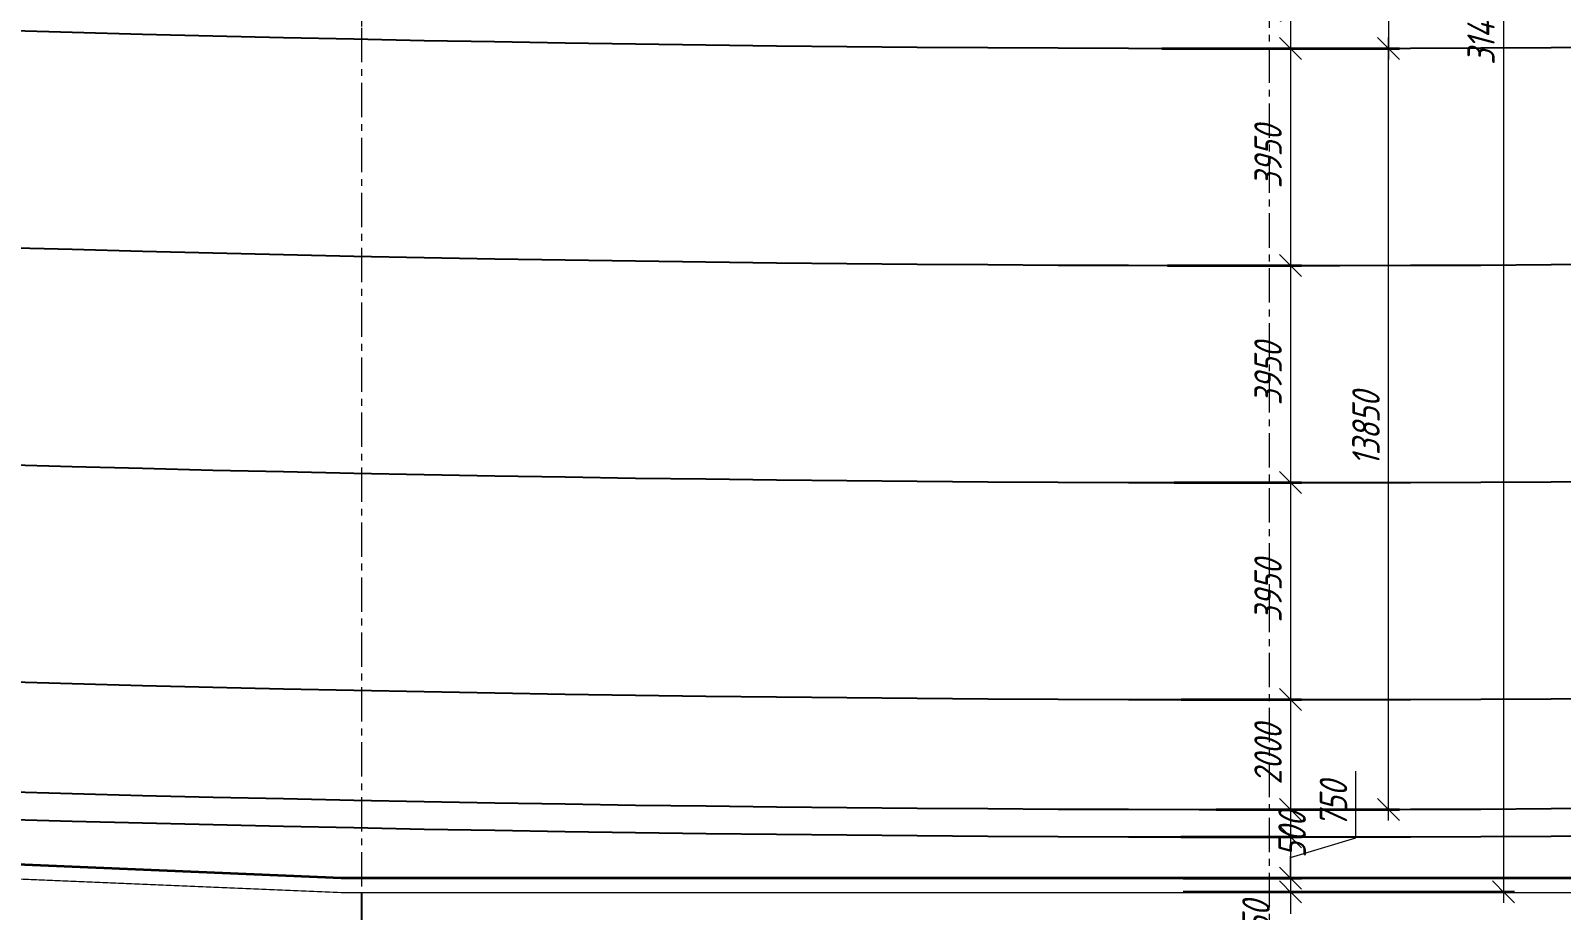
# Model space of a CAD drawing. Header units: millimetres. Extents: x 0 to 285450075, y -3000605 to 8125189010.
# Drawn here: x 6830529 to 6858383, y -1015237 to -999226 of the extents above; entities that cross this region are included whole.
import ezdxf
from ezdxf import colors
from ezdxf.entities.mleader import LeaderData, LeaderLine
from ezdxf.math import Vec2, Vec3

# ---------------------------------------------------------------- set-up
doc = ezdxf.new("R2010")
doc.units = ezdxf.units.MM
doc.set_wipeout_variables(frame=1)
doc.linetypes.add('невидимая', pattern=[9.525, 6.35, -3.175])
doc.linetypes.add('осевая', pattern=[2, 1.25, -0.25, 0.25, -0.25])
for name, color, linetype, lineweight in [('1-Бетон', 106, 'Continuous', 35), ('ИС_Выноски', 3, 'Continuous', 18), ('ИС_Ось', 3, 'осевая', 18), ('ИС_Размер', 3, 'Continuous', 18)]:
    doc.layers.add(name, color=color, linetype=linetype, lineweight=lineweight)
doc.layers.add('_Defpoints', color=8, linetype='Continuous', plot=False)
doc.layers.add('Оси_Невидимые', color=5, linetype='Continuous', plot=False)
doc.layers.add('ИС_Невидимая', color=4, linetype='невидимая')
doc.layers.add('Штриховая', color=7, linetype='Continuous')
doc.styles.add('0', font='isocpeur.ttf', dxfattribs={"width": 0.8, "oblique": 15})
doc.styles.add('ISOCPEUR', font='isocpeur.ttf', dxfattribs={"width": 0.8, "oblique": 15, "height": 2.5})
doc.dimstyles.new('М200', dxfattribs={"dimscale": 200, "dimtxt": 2.5, "dimasz": 2, "dimexe": 1, "dimexo": 1, "dimgap": 0.8, "dimtad": 1, "dimdec": 0, "dimzin": 0, "dimdsep": 46, "dimtxsty": '0', "dimblk": 'OBLIQUE', "dimcen": 0.09, "dimdle": 1, "dimclrd": 256, "dimclre": 256, "dimclrt": 256, "dimadec": 4, "dimazin": 0, "dimtfac": 1, "dimtdec": 0, "dimtmove": 1, "dimatfit": 2, "dimfxl": 1, "dimtolj": 1, "dimtzin": 0, "dimlwd": -1, "dimarcsym": 0})

# ---------------------------------------------------------------- blocks, each defined once
blk = doc.blocks.new('_None')
blk = doc.blocks.new('*U1425')
at = {"layer": 'ИС_Невидимая', "ltscale": 20}
blk.add_lwpolyline([(-0.2, -0.2), (0.2, -0.2), (0.2, 0.2), (-0.2, 0.2), (-0.2, -0.2)], dxfattribs=at)
at = {"layer": 'ИС_Ось', "ltscale": 50}
for points in [[(-0.25, 0), (0.25, 0)], [(0, -0.25), (0, 0.25)]]:
    blk.add_lwpolyline(points, dxfattribs=at)
blk = doc.blocks.new('*U1426')
at = {"color": 0, "linetype": 'ByBlock', "lineweight": -2, "transparency": 16777216}
for p in [(0, 0), (1.2, 0), (2.4, 0), (3.6, 0), (0, -1.5), (1.2, -1.5), (2.4, -1.5), (3.6, -1.5), (0, -3), (1.2, -3), (2.4, -3), (3.6, -3), (0, -4.5), (1.2, -4.5), (2.4, -4.5), (3.6, -4.5), (0, -6), (1.2, -6), (2.4, -6), (3.6, -6), (0, -7.5), (1.2, -7.5), (2.4, -7.5), (3.6, -7.5), (0, -9), (1.2, -9), (2.4, -9), (3.6, -9), (0, -10.5), (1.2, -10.5), (2.4, -10.5), (3.6, -10.5), (0, -12), (1.2, -12), (2.4, -12), (3.6, -12), (0, -13.5), (1.2, -13.5), (2.4, -13.5), (3.6, -13.5)]:
    blk.add_blockref('*U1425', p, dxfattribs=at)
blk = doc.blocks.new('св поле кальм пл')
at = {"layer": 'Штриховая'}
h = blk.add_hatch(dxfattribs=at)
h.set_pattern_fill('ANSI31', color=256, scale=0.03)
h.set_pattern_definition([(176.87772, (80.8965, -18.7351), (-0.00518798, -0.09510861), [])])
h.paths.add_polyline_path([(9.655, 9.193), (9.388, 9.49), (9.09, 9.223), (9.357, 8.926)])
h = blk.add_hatch(dxfattribs=at)
h.set_pattern_fill('ANSI31', color=256, scale=0.03)
h.set_pattern_definition([(176.87772, (77.2301, -23.63383), (-0.00518798, -0.09510861), [])])
h.paths.add_polyline_path([(5.988, 4.294), (5.721, 4.592), (5.423, 4.325), (5.69, 4.027)])
h = blk.add_hatch(dxfattribs=at)
h.set_pattern_fill('ANSI31', color=256, scale=0.03)
h.set_pattern_definition([(176.87772, (73.07847, -25.74427), (-0.00518798, -0.09510861), [])])
h.paths.add_polyline_path([(1.837, 2.183), (1.57, 2.481), (1.272, 2.214), (1.539, 1.916)])
at = {"layer": 'ИС_Невидимая', "ltscale": 0.1}
blk.add_lwpolyline([(12.797, 8.384), (2.001, -1.295), (-1.07, 2.13), (9.726, 11.809), (12.797, 8.384)], dxfattribs=at)
at = {"layer": 'ИС_Ось', "color": 1, "ltscale": 500}
for points in [[(11.262, 10.097), (0.073, 0.066)], [(7.399, 3.544), (4.329, 6.969)]]:
    blk.add_lwpolyline(points, dxfattribs=at)
at = {"color": 1, "rotation": 131.8774809}
blk.add_blockref('*U1426', (2.039, -0.589), dxfattribs=at)
blk = doc.blocks.new('б33 план')
at = {"layer": '1-Бетон'}
blk.add_lwpolyline([(1400, 700), (31600, 700), (31600, -700), (1400, -700)], close=True, dxfattribs=at)
blk.add_lwpolyline([(31600, 310), (33000, 310), (33000, -310), (31600, -310)], dxfattribs=at)
at = {"layer": 'ИС_Ось', "color": 3, "ltscale": 20}
for points in [[(32600, 310), (32600, -310)], [(0, 0), (33000, 0)]]:
    blk.add_lwpolyline(points, dxfattribs=at)
blk = doc.blocks.new('*U1595')
blk.add_blockref('б33 план', (-16500, 0))
blk = doc.blocks.new('*U1596')
at = {"layer": '_Defpoints', "color": 0, "linetype": 'ByBlock', "lineweight": -2, "transparency": 16777216}
for p in [(0, 29250), (0, 27000), (0, 24750), (0, 22500), (0, 20250), (0, 18000), (0, 15750)]:
    blk.add_blockref('*U1595', p, dxfattribs=at)
blk = doc.blocks.new('*U1601')
at = {"rotation": 182.4098864728825}
blk.add_blockref('б33 план', (16485, 694), dxfattribs=at)
blk = doc.blocks.new('*U1602')
at = {"layer": '_Defpoints', "color": 0, "linetype": 'ByBlock', "lineweight": -2, "transparency": 16777216}
for p in [(0, -15764), (0, -18016), (0, -20268), (0, -22520), (0, -24772), (0, -27024), (0, -29276)]:
    blk.add_blockref('*U1601', p, dxfattribs=at)
blk = doc.blocks.new('*U1383')
at = {"layer": '1-Бетон'}
blk.add_circle((0, 0), 750, dxfattribs=at)
blk = doc.blocks.new('*U1384')
at = {"layer": '1-Бетон', "color": 0, "linetype": 'ByBlock', "lineweight": -2, "transparency": 16777216}
for p in [(0, 0), (4200, 0), (8400, 0)]:
    blk.add_blockref('*U1383', p, dxfattribs=at)
blk = doc.blocks.new('*U1379')
at = {"layer": 'ИС_Ось', "ltscale": 500}
blk.add_line((0, -725), (0, 725), dxfattribs=at)
blk = doc.blocks.new('*U1380')
at = {"layer": '1-Бетон', "color": 0, "linetype": 'ByBlock', "lineweight": -2, "transparency": 16777216}
for p in [(0, 0), (2250, 0), (4500, 0), (6750, 0), (9000, 0), (11250, 0), (13500, 0)]:
    blk.add_blockref('*U1379', p, dxfattribs=at)
blk = doc.blocks.new('_OBLIQUE')
at = {"color": 0, "linetype": 'ByBlock', "lineweight": -2}
blk.add_line((0.5, 0.5), (-0.5, -0.5), dxfattribs=at)
blk = doc.blocks.new('*D168')
at = {"layer": 'Defpoints', "color": 0, "linetype": 'Continuous', "transparency": 16777216}
for p in [(6486585, -666598), (6486826, -671298), (6491153, -671298)]:
    blk.add_point(p, dxfattribs=at)
at = {"layer": 'ИС_Размер', "transparency": 16777216}
blk.add_line((6491153, -666398), (6491153, -671498), dxfattribs=at)
at = {"layer": 'ИС_Размер', "lineweight": -2, "transparency": 16777216}
for p, q in [((6486785, -666598), (6491353, -666598)), ((6487026, -671298), (6491353, -671298))]:
    blk.add_line(p, q, dxfattribs=at)
at = {"layer": 'ИС_Размер', "linetype": 'Continuous', "transparency": 16777216, "xscale": 400, "yscale": 400, "zscale": 400}
for p, rotation in [((6491153, -666598), 90), ((6491153, -671298), 270)]:
    blk.add_blockref('_OBLIQUE', p, dxfattribs=dict(at, rotation=rotation))
at = {"layer": 'ИС_Размер', "linetype": 'Continuous', "transparency": 16777216, "insert": (6490743, -668948), "char_height": 500, "attachment_point": 5, "rotation": 90, "style": '0'}
blk.add_mtext('\\A1;4700', dxfattribs=at)
blk = doc.blocks.new('*D169')
at = {"layer": 'Defpoints', "color": 0, "transparency": 16777216}
for p in [(6487369, -669298), (6486826, -671298), (6489371, -671298)]:
    blk.add_point(p, dxfattribs=at)
at = {"layer": 'ИС_Размер', "lineweight": -2, "transparency": 16777216}
for p, q in [((6487569, -669298), (6489571, -669298)), ((6487026, -671298), (6489571, -671298))]:
    blk.add_line(p, q, dxfattribs=at)
at = {"layer": 'ИС_Размер', "transparency": 16777216}
blk.add_line((6489371, -669098), (6489371, -671498), dxfattribs=at)
at = {"layer": 'ИС_Размер', "transparency": 16777216, "xscale": 400, "yscale": 400, "zscale": 400}
for p, rotation in [((6489371, -669298), 90), ((6489371, -671298), 270)]:
    blk.add_blockref('_OBLIQUE', p, dxfattribs=dict(at, rotation=rotation))
at = {"layer": 'ИС_Размер', "transparency": 16777216, "insert": (6488961, -670298), "char_height": 500, "attachment_point": 5, "rotation": 90, "style": '0'}
blk.add_mtext('\\A1;2000', dxfattribs=at)
blk = doc.blocks.new('*D170')
at = {"layer": 'Defpoints', "color": 0, "linetype": 'Continuous', "transparency": 16777216}
for p in [(6486826, -671298), (6486932, -675248), (6489371, -675248)]:
    blk.add_point(p, dxfattribs=at)
at = {"layer": 'ИС_Размер', "transparency": 16777216}
blk.add_line((6489371, -671098), (6489371, -675448), dxfattribs=at)
at = {"layer": 'ИС_Размер', "lineweight": -2, "transparency": 16777216}
for p, q in [((6487026, -671298), (6489571, -671298)), ((6487132, -675248), (6489571, -675248))]:
    blk.add_line(p, q, dxfattribs=at)
at = {"layer": 'ИС_Размер', "linetype": 'Continuous', "transparency": 16777216, "xscale": 400, "yscale": 400, "zscale": 400}
for p, rotation in [((6489371, -671298), 90), ((6489371, -675248), 270)]:
    blk.add_blockref('_OBLIQUE', p, dxfattribs=dict(at, rotation=rotation))
at = {"layer": 'ИС_Размер', "linetype": 'Continuous', "transparency": 16777216, "insert": (6488961, -673273), "char_height": 500, "attachment_point": 5, "rotation": 90, "style": '0'}
blk.add_mtext('\\A1;3950', dxfattribs=at)
blk = doc.blocks.new('*D171')
at = {"layer": 'Defpoints', "color": 0, "linetype": 'Continuous', "transparency": 16777216}
for p in [(6486932, -675248), (6487055, -679198), (6489371, -679198)]:
    blk.add_point(p, dxfattribs=at)
at = {"layer": 'ИС_Размер', "transparency": 16777216}
blk.add_line((6489371, -675048), (6489371, -679398), dxfattribs=at)
at = {"layer": 'ИС_Размер', "lineweight": -2, "transparency": 16777216}
for p, q in [((6487132, -675248), (6489571, -675248)), ((6487255, -679198), (6489571, -679198))]:
    blk.add_line(p, q, dxfattribs=at)
at = {"layer": 'ИС_Размер', "linetype": 'Continuous', "transparency": 16777216, "xscale": 400, "yscale": 400, "zscale": 400}
for p, rotation in [((6489371, -675248), 90), ((6489371, -679198), 270)]:
    blk.add_blockref('_OBLIQUE', p, dxfattribs=dict(at, rotation=rotation))
at = {"layer": 'ИС_Размер', "linetype": 'Continuous', "transparency": 16777216, "insert": (6488961, -677223), "char_height": 500, "attachment_point": 5, "rotation": 90, "style": '0'}
blk.add_mtext('\\A1;3950', dxfattribs=at)
blk = doc.blocks.new('*D172')
at = {"layer": 'Defpoints', "color": 0, "linetype": 'Continuous', "transparency": 16777216}
for p in [(6487182, -683148), (6487814, -685148), (6489371, -685148)]:
    blk.add_point(p, dxfattribs=at)
at = {"layer": 'ИС_Размер', "transparency": 16777216}
blk.add_line((6489371, -682948), (6489371, -685348), dxfattribs=at)
at = {"layer": 'ИС_Размер', "lineweight": -2, "transparency": 16777216}
for p, q in [((6487382, -683148), (6489571, -683148)), ((6488014, -685148), (6489571, -685148))]:
    blk.add_line(p, q, dxfattribs=at)
at = {"layer": 'ИС_Размер', "linetype": 'Continuous', "transparency": 16777216, "xscale": 400, "yscale": 400, "zscale": 400}
for p, rotation in [((6489371, -683148), 90), ((6489371, -685148), 270)]:
    blk.add_blockref('_OBLIQUE', p, dxfattribs=dict(at, rotation=rotation))
at = {"layer": 'ИС_Размер', "linetype": 'Continuous', "transparency": 16777216, "insert": (6488961, -684148), "char_height": 500, "attachment_point": 5, "rotation": 90, "style": '0'}
blk.add_mtext('\\A1;2000', dxfattribs=at)
blk = doc.blocks.new('*D173')
at = {"layer": 'Defpoints', "color": 0, "transparency": 16777216}
for p in [(6487217, -686398), (6487217, -686648), (6489371, -686648)]:
    blk.add_point(p, dxfattribs=at)
at = {"layer": 'ИС_Размер', "transparency": 16777216}
for p, q in [((6489371, -686398), (6489371, -685998)), ((6489371, -686398), (6489371, -686648)), ((6489371, -686648), (6489371, -687048))]:
    blk.add_line(p, q, dxfattribs=at)
at = {"layer": 'ИС_Размер', "lineweight": -2, "transparency": 16777216}
for p, q in [((6487417, -686398), (6489571, -686398)), ((6487417, -686648), (6489571, -686648))]:
    blk.add_line(p, q, dxfattribs=at)
at = {"layer": 'ИС_Размер', "transparency": 16777216, "xscale": 400, "yscale": 400, "zscale": 400}
for p, rotation in [((6489371, -686398), 270), ((6489371, -686648), 90)]:
    blk.add_blockref('_OBLIQUE', p, dxfattribs=dict(at, rotation=rotation))
at = {"layer": 'ИС_Размер', "transparency": 16777216, "insert": (6488742, -687234), "char_height": 500, "attachment_point": 5, "rotation": 90, "style": '0'}
blk.add_mtext('\\A1;250', dxfattribs=at)
blk = doc.blocks.new('*D174')
at = {"layer": 'Defpoints', "color": 0, "transparency": 16777216}
for p in [(6487814, -685148), (6487174, -685647), (6489371, -685647)]:
    blk.add_point(p, dxfattribs=at)
at = {"layer": 'ИС_Размер', "lineweight": -2, "transparency": 16777216}
for p, q in [((6488014, -685148), (6489571, -685148)), ((6487374, -685647), (6489571, -685647))]:
    blk.add_line(p, q, dxfattribs=at)
at = {"layer": 'ИС_Размер', "transparency": 16777216}
blk.add_line((6489371, -684948), (6489371, -685847), dxfattribs=at)
at = {"layer": 'ИС_Размер', "transparency": 16777216, "xscale": 400, "yscale": 400, "zscale": 400}
for p, rotation in [((6489371, -685148), 90), ((6489371, -685647), 270)]:
    blk.add_blockref('_OBLIQUE', p, dxfattribs=dict(at, rotation=rotation))
at = {"layer": 'ИС_Размер', "transparency": 16777216, "insert": (6489399, -685610), "char_height": 500, "attachment_point": 5, "rotation": 90, "style": '0'}
blk.add_mtext('\\A1;500', dxfattribs=at)
blk = doc.blocks.new('*D175')
at = {"layer": 'Defpoints', "color": 0, "transparency": 16777216}
for p in [(6487174, -685647), (6487217, -686398), (6489371, -686398)]:
    blk.add_point(p, dxfattribs=at)
at = {"layer": 'ИС_Размер', "transparency": 16777216}
for p, q in [((6490561, -685665), (6490561, -684451)), ((6489371, -685447), (6489371, -686598)), ((6489371, -686022), (6490561, -685665))]:
    blk.add_line(p, q, dxfattribs=at)
at = {"layer": 'ИС_Размер', "lineweight": -2, "transparency": 16777216}
for p, q in [((6487374, -685647), (6489571, -685647)), ((6487417, -686398), (6489571, -686398))]:
    blk.add_line(p, q, dxfattribs=at)
at = {"layer": 'ИС_Размер', "transparency": 16777216, "xscale": 400, "yscale": 400, "zscale": 400}
for p, rotation in [((6489371, -685647), 90), ((6489371, -686398), 270)]:
    blk.add_blockref('_OBLIQUE', p, dxfattribs=dict(at, rotation=rotation))
at = {"layer": 'ИС_Размер', "transparency": 16777216, "insert": (6490151, -685058), "char_height": 500, "attachment_point": 5, "rotation": 90, "style": '0'}
blk.add_mtext('\\A1;750', dxfattribs=at)
blk = doc.blocks.new('*D176')
at = {"layer": 'Defpoints', "color": 0, "linetype": 'Continuous', "transparency": 16777216}
for p in [(6487318, -655198), (6487217, -686648), (6493246, -686648)]:
    blk.add_point(p, dxfattribs=at)
at = {"layer": 'ИС_Размер', "transparency": 16777216}
blk.add_line((6493246, -654998), (6493246, -686848), dxfattribs=at)
at = {"layer": 'ИС_Размер', "lineweight": -2, "transparency": 16777216}
for p, q in [((6487518, -655198), (6493446, -655198)), ((6487417, -686648), (6493446, -686648))]:
    blk.add_line(p, q, dxfattribs=at)
at = {"layer": 'ИС_Размер', "linetype": 'Continuous', "transparency": 16777216, "xscale": 400, "yscale": 400, "zscale": 400}
for p, rotation in [((6493246, -655198), 90), ((6493246, -686648), 270)]:
    blk.add_blockref('_OBLIQUE', p, dxfattribs=dict(at, rotation=rotation))
at = {"layer": 'ИС_Размер', "linetype": 'Continuous', "transparency": 16777216, "insert": (6492836, -670923), "char_height": 500, "attachment_point": 5, "rotation": 90, "style": '0'}
blk.add_mtext('\\A1;31450', dxfattribs=at)
blk = doc.blocks.new('*D177')
at = {"layer": 'Defpoints', "color": 0, "linetype": 'Continuous', "transparency": 16777216}
for p in [(6486826, -671298), (6491153, -671298), (6487814, -685148)]:
    blk.add_point(p, dxfattribs=at)
at = {"layer": 'ИС_Размер', "transparency": 16777216}
blk.add_line((6491153, -685348), (6491153, -671098), dxfattribs=at)
at = {"layer": 'ИС_Размер', "lineweight": -2, "transparency": 16777216}
for p, q in [((6487026, -671298), (6491353, -671298)), ((6488014, -685148), (6491353, -685148))]:
    blk.add_line(p, q, dxfattribs=at)
at = {"layer": 'ИС_Размер', "linetype": 'Continuous', "transparency": 16777216, "xscale": 400, "yscale": 400, "zscale": 400}
for p, rotation in [((6491153, -671298), 90), ((6491153, -685148), 270)]:
    blk.add_blockref('_OBLIQUE', p, dxfattribs=dict(at, rotation=rotation))
at = {"layer": 'ИС_Размер', "linetype": 'Continuous', "transparency": 16777216, "insert": (6490743, -678223), "char_height": 500, "attachment_point": 5, "rotation": 90, "style": '0'}
blk.add_mtext('\\A1;13850', dxfattribs=at)
blk = doc.blocks.new('*D187')
at = {"layer": 'Defpoints', "color": 0, "linetype": 'Continuous', "transparency": 16777216}
for p in [(6487055, -679198), (6487182, -683148), (6489371, -683148)]:
    blk.add_point(p, dxfattribs=at)
at = {"layer": 'ИС_Размер', "transparency": 16777216}
blk.add_line((6489371, -678998), (6489371, -683348), dxfattribs=at)
at = {"layer": 'ИС_Размер', "lineweight": -2, "transparency": 16777216}
for p, q in [((6487255, -679198), (6489571, -679198)), ((6487382, -683148), (6489571, -683148))]:
    blk.add_line(p, q, dxfattribs=at)
at = {"layer": 'ИС_Размер', "linetype": 'Continuous', "transparency": 16777216, "xscale": 400, "yscale": 400, "zscale": 400}
for p, rotation in [((6489371, -679198), 90), ((6489371, -683148), 270)]:
    blk.add_blockref('_OBLIQUE', p, dxfattribs=dict(at, rotation=rotation))
at = {"layer": 'ИС_Размер', "linetype": 'Continuous', "transparency": 16777216, "insert": (6488961, -681173), "char_height": 500, "attachment_point": 5, "rotation": 90, "style": '0'}
blk.add_mtext('\\A1;3950', dxfattribs=at)
blk = doc.blocks.new('мост план кальмиус')
at = {"layer": 'ИС_Выноски'}
ml = blk.add_multileader_mtext('Standard', dxfattribs=at)
ml.set_content('Ось опоры ОП3 \\PПК 70+38,14', color=256, style='ISOCPEUR')
ml.set_leader_properties(color=256, linetype='ByLayer')
ml.set_arrow_properties(name='NONE')
ml.build(insert=Vec2(0, 0))
ml.multileader.update_dxf_attribs({"text_left_attachment_type": 6, "text_right_attachment_type": 6, "dogleg_length": 0.36, "arrow_head_size": 600, "scale": 200})
ctx = ml.context
ctx.base_point, ctx.scale, ctx.char_height, ctx.arrow_head_size, ctx.landing_gap_size, ctx.plane_origin, ctx.plane_x_axis, ctx.plane_y_axis = Vec3(-16527, -29664), 200, 1200, 600, 125, Vec3(-9531, -10789), Vec3(0, 1), Vec3(-1, 0)
ctx.left_attachment, ctx.right_attachment, ctx.text_align_type = 6, 6, 1
notes = []
notes.append((ctx, [(1, (1, 1, 0), (-16527, -19970), (0, -1), 161, [(1, [(-16527, -17625)], 0, [])])]))
ctx.mtext.insert, ctx.mtext.text_direction, ctx.mtext.rotation, ctx.mtext.width, ctx.mtext.alignment, ctx.mtext.flow_direction = Vec3(-17967, -24898), Vec3(0, 1), 1.570796, 11378.47, 2, 5
for ctx, leaders in notes:
    for number, flags, end, landing, length, lines in leaders:
        leader = LeaderData()
        leader.index, (leader.has_last_leader_line, leader.has_dogleg_vector, leader.attachment_direction) = number, flags
        leader.last_leader_point, leader.dogleg_vector, leader.dogleg_length = Vec3(end), Vec3(landing), length
        for number, points, colour, breaks in lines:
            line = LeaderLine()
            line.index, line.vertices, line.color, line.breaks = number, Vec3.list(points), colors.encode_raw_color(colour), breaks
            leader.lines.append(line)
        ctx.leaders.append(leader)
blk = doc.blocks.new('размеры')
at = {"layer": 'ИС_Размер', "linetype": 'Continuous'}
for base, p1, p2, picture, middle in [((3874.4, -17699.7), (-2053.5, 13750), (-2154.5, -17699.7), '*D176', (3464.4, -1974.8)), ((1781.4, -2349.6), (-2786.8, 2350.4), (-2545.8, -2349.6), '*D168', (1371.4, 0.4)), ((0, -6299.6), (-2545.8, -2349.6), (-2439.7, -6299.6), '*D170', (-410, -4324.6)), ((1781.4, -2349.6), (-1557.1, -16199.6), (-2545.8, -2349.6), '*D177', (1371.4, -9274.6)), ((0, -10249.6), (-2439.7, -6299.6), (-2316.3, -10249.6), '*D171', (-410, -8274.6)), ((0, -14199.6), (-2316.3, -10249.6), (-2189.7, -14199.6), '*D187', (-410, -12224.6)), ((0, -16199.6), (-2189.7, -14199.6), (-1557.1, -16199.6), '*D172', (-410, -15199.6))]:
    dim = blk.add_linear_dim(base=base, p1=p1, p2=p2, angle=270, dimstyle='М200', dxfattribs=at)
    dim.commit()
    dim.dimension.update_dxf_attribs({"geometry": picture, "text_midpoint": middle, "insert": (-6489371.4, 668947.9)})
at = {"layer": 'ИС_Размер'}
for base, p1, p2, picture, middle, set_off in [((0, -2349.6), (-2002.8, -350), (-2545.8, -2349.6), '*D169', (-410, -1349.8), (-6489371.4, 668947.9)), ((0, -17449.6595), (-2196.9098, -16699.2417), (-2154.653, -17449.6595), '*D175', (780, -16557.4506), (-6489371.4073, 668947.9297))]:
    dim = blk.add_linear_dim(base=base, p1=p1, p2=p2, angle=270, dimstyle='М200', dxfattribs=at)
    dim.commit()
    dim.dimension.update_dxf_attribs({"geometry": picture, "text_midpoint": middle, "insert": set_off})
for base, p1, p2, angle, picture, middle in [((0, -16699.2), (-1557.1, -16199.6), (-2196.9, -16699.2), 270, '*D174', (437.3, -16661.9)), ((0, -17699.7), (-2154.7, -17449.7), (-2154.5, -17699.7), 90, '*D173', (-219.6, -18286.6))]:
    dim = blk.add_linear_dim(base=base, p1=p1, p2=p2, angle=angle, dimstyle='М200', dxfattribs=at)
    dim.commit()
    dim.dimension.update_dxf_attribs({"geometry": picture, "text_midpoint": middle, "dimtype": 128, "insert": (-6489371.4, 668947.9)})

msp = doc.modelspace()

# ---------------------------------------------------------------- block references
at = {"layer": '1-Бетон'}
msp.add_blockref('мост план кальмиус', (6853073.53, -668947.9294), dxfattribs=at)

# ---------------------------------------------------------------- next in the draw order: wipeouts: each hides what was drawn before it
at = {"color": 8}
msp.add_wipeout([(6768146.3097, -978452.2956), (6769048.6564, -961015.3084), (6783187.5049, -961781.2873), (6789822.7458, -963737.0491), (6792342.912, -965214.8884), (6794739.7683, -967147.551), (6796710.6059, -969287.4967), (6798972.3476, -972827.3011), (6799559.9796, -974108.9321), (6800548.503, -976914.5145), (6800941.7004, -979218.8678), (6801110.74, -979997.8709), (6801120.5061, -981796.831), (6804390.1165, -982085.6506), (6836572.2504, -983450.5447), (6869572.2504, -983450.5447), (6901754.4595, -982085.6474), (6905023.9531, -981804.7735), (6905066.0502, -980597.4803), (6905502.0348, -977530.3976), (6905836.8725, -976224.572), (6906301.8392, -974824.7602), (6906836.2075, -973530.8944), (6908001.4257, -971333.8355), (6909028.3112, -969814.4105), (6910334.0834, -968233.0587), (6911442.0934, -967112.5086), (6912930.3851, -965848.9276), (6914839.8805, -964546.3737), (6917472.6578, -963213.4109), (6919816.687, -962398.7338), (6921680.2024, -961970.2541), (6926079.0569, -961585.7451), (6928443.0065, -961463.3425), (6934039.5783, -961173.5584), (6937094.9562, -961015.4456), (6937997.2999, -978452.3736), (6935048.5606, -978710.3549), (6934997.2999, -979477.6647), (6934997.2999, -1010517.7816), (6938076.1091, -1011011.4017), (6939499.5864, -1025244.1742), (6935229.2288, -1026331.1774), (6925163.4174, -1028893.3914), (6923755.4876, -1029145.5767), (6921718.033, -1029263.7421), (6920233.0857, -1029193.3899), (6918530.1655, -1028948.1245), (6916228.9581, -1028322.1787), (6914714.2546, -1027707.4008), (6912904.3003, -1026728.5668), (6912279.1687, -1026319.4822), (6910685.2828, -1025077.183), (6909023.4567, -1023389.608), (6907665.7331, -1021562.4175), (6906708.703, -1019862.9969), (6906402.7215, -1019200.9213), (6905935.1306, -1018005.5191), (6905293.8852, -1015596.2436), (6905206.1161, -1014166.2599), (6905028.0605, -1013366.5238), (6903674.8508, -1013482.7746), (6869967.3041, -1014901.366), (6836572.2504, -1014901.366), (6802469.65, -1013482.7746), (6801116.1257, -1013366.4968), (6800854.2013, -1015365.2679), (6800622.5774, -1016630.0071), (6800429.5955, -1017568.6937), (6800094.3046, -1018402.4682), (6799687.9012, -1019449.7387), (6798997.9913, -1020899.8331), (6798723.7173, -1021398.3652), (6797540.3763, -1023215.9162), (6796263.3431, -1024762.5789), (6795034.1398, -1025977.2907), (6793683.2088, -1027081.8702), (6793683.2088, -1027081.8702), (6792785.7279, -1027707.1746), (6791392.4257, -1028533.0145), (6790131.1603, -1029147.2596), (6788647.964, -1029726.1122), (6789075.2541, -1029574.3614), (6787677.8197, -1030027.7751), (6786389.863, -1030340.33), (6787314.6698, -1030125.8509), (6785757.9039, -1030458.4502), (6784295.0671, -1030645.8842), (6783091.4533, -1030711.9801), (6783361.4201, -1030704.0052), (6781782.7975, -1030694.6795), (6780487.8251, -1030585.8443), (6778079.4504, -1030205.9322), (6765323.2033, -1028097.3841), (6768146.3097, -1011018.2187), (6770886.3356, -1011257.9399), (6771146.3097, -1010517.7816), (6771146.3097, -979477.6647), (6771212.5481, -978720.5567)], dxfattribs=at).dxf.layer = '1-Бетон'

# ---------------------------------------------------------------- next in the draw order: linework, layer by layer
at = {"layer": '1-Бетон', "color": 4}
for points in [[(6836522.2504, -983437.9402), (6803551.425, -982050.354), (6803551.425, -1013528.3014), (6836177.1966, -1014901.366), (6836522.2504, -1014900.5447), (6836522.2504, -983437.9402)], [(6836572.2504, -983450.5447), (6869572.2504, -983450.5447), (6869572.2504, -1014900.5447), (6836572.2504, -1014900.5447), (6836572.2504, -983450.5447)], [(6837971.8121, -1013401.366), (6869935.7541, -1013401.366), (6903579.075, -1011985.4776), (6926618.9416, -1010006.181)], [(6837971.8121, -1013901.366), (6869946.2708, -1013901.366), (6903611.0002, -1012484.5766), (6926618.9416, -1010508.0227)]]:
    msp.add_lwpolyline(points, dxfattribs=at)
at = {"layer": '1-Бетон', "color": 3}
msp.add_lwpolyline([(6835545.9742, -1014552.1881), (6835546.3506, -999552.0103), (6837546.4167, -999551.0323), (6837546.0403, -1014551.2101)], close=True, dxfattribs=at)
at = {"layer": '1-Бетон', "color": 5}
for points in [[(6835796.8121, -999889.366), (6837296.8121, -999889.366), (6837296.8121, -1000689.366), (6835796.8121, -1000689.366), (6835796.8121, -999889.366)], [(6835951.3068, -1000479.0627), (6835968.126, -1000079.4164), (6836267.8607, -1000092.0308), (6836251.0414, -1000491.6771), (6835951.3068, -1000479.0627)], [(6836821.8121, -1000489.366), (6836821.8121, -1000089.366), (6837121.8121, -1000089.366), (6837121.8121, -1000489.366), (6836821.8121, -1000489.366)], [(6835796.8121, -1002141.366), (6837296.8121, -1002141.366), (6837296.8121, -1002941.366), (6835796.8121, -1002941.366), (6835796.8121, -1002141.366)], [(6835951.3068, -1002731.0627), (6835968.126, -1002331.4164), (6836267.8607, -1002344.0308), (6836251.0414, -1002743.6771), (6835951.3068, -1002731.0627)], [(6836821.8121, -1002741.366), (6836821.8121, -1002341.366), (6837121.8121, -1002341.366), (6837121.8121, -1002741.366), (6836821.8121, -1002741.366)], [(6835796.8121, -1004393.366), (6837296.8121, -1004393.366), (6837296.8121, -1005193.366), (6835796.8121, -1005193.366), (6835796.8121, -1004393.366)], [(6835951.3068, -1004983.0627), (6835968.126, -1004583.4164), (6836267.8607, -1004596.0308), (6836251.0414, -1004995.6771), (6835951.3068, -1004983.0627)], [(6836821.8121, -1004993.366), (6836821.8121, -1004593.366), (6837121.8121, -1004593.366), (6837121.8121, -1004993.366), (6836821.8121, -1004993.366)], [(6835796.8121, -1006645.366), (6837296.8121, -1006645.366), (6837296.8121, -1007445.366), (6835796.8121, -1007445.366), (6835796.8121, -1006645.366)], [(6835951.3068, -1007235.0627), (6835968.126, -1006835.4164), (6836267.8607, -1006848.0308), (6836251.0414, -1007247.6771), (6835951.3068, -1007235.0627)], [(6836821.8121, -1007245.366), (6836821.8121, -1006845.366), (6837121.8121, -1006845.366), (6837121.8121, -1007245.366), (6836821.8121, -1007245.366)], [(6835796.8121, -1008897.366), (6837296.8121, -1008897.366), (6837296.8121, -1009697.366), (6835796.8121, -1009697.366), (6835796.8121, -1008897.366)], [(6835951.3068, -1009487.0627), (6835968.126, -1009087.4164), (6836267.8607, -1009100.0308), (6836251.0414, -1009499.6771), (6835951.3068, -1009487.0627)], [(6836821.8121, -1009497.366), (6836821.8121, -1009097.366), (6837121.8121, -1009097.366), (6837121.8121, -1009497.366), (6836821.8121, -1009497.366)], [(6835796.8121, -1011149.366), (6837296.8121, -1011149.366), (6837296.8121, -1011949.366), (6835796.8121, -1011949.366), (6835796.8121, -1011149.366)], [(6835951.3068, -1011739.0627), (6835968.126, -1011339.4164), (6836267.8607, -1011352.0308), (6836251.0414, -1011751.6771), (6835951.3068, -1011739.0627)], [(6836821.8121, -1011749.366), (6836821.8121, -1011349.366), (6837121.8121, -1011349.366), (6837121.8121, -1011749.366), (6836821.8121, -1011749.366)], [(6835796.8121, -1013401.366), (6837296.8121, -1013401.366), (6837296.8121, -1014201.366), (6835796.8121, -1014201.366), (6835796.8121, -1013401.366)], [(6835951.3068, -1013991.0627), (6835968.126, -1013591.4164), (6836267.8607, -1013604.0308), (6836251.0414, -1014003.6771), (6835951.3068, -1013991.0627)], [(6836821.8121, -1014001.366), (6836821.8121, -1013601.366), (6837121.8121, -1013601.366), (6837121.8121, -1014001.366), (6836821.8121, -1014001.366)]]:
    msp.add_lwpolyline(points, dxfattribs=at)
at = {"layer": '1-Бетон', "elevation": -5778.159}
msp.add_lwpolyline([(6835346.8762, -1011651.6767), (6835346.8762, -1002451.7405, -0.9958479419), (6837746.8762, -1002451.7405), (6837746.8762, -1011651.6767, -0.9958479419)], format="xyb", close=True, dxfattribs=at)
at = {"layer": '1-Бетон'}
for points in [[(6779525.5592, -1011511.7059), (6802469.65, -1013482.7746), (6836177.1966, -1014901.366), (6869967.3041, -1014901.366), (6903674.8508, -1013482.7746), (6926618.9416, -1011511.7059)], [(6836563.6054, -1013901.4002), (6803591.8126, -1012536.6845)], [(6835080.4515, -1014454.8551), (6804907.1607, -1013185.0039)], [(6868171.8121, -1014501.366), (6837971.8121, -1014501.366)]]:
    msp.add_lwpolyline(points, dxfattribs=at)
at = {"layer": '_Defpoints', "color": 2}
for points in [[(6835795.1322, -1014134.6228), (6835824.5658, -1013435.2419), (6836424.0352, -1013460.4707), (6836394.6016, -1014159.8516)], [(6836671.8121, -1014151.366), (6836671.8121, -1013451.366), (6837271.8121, -1013451.366), (6837271.8121, -1014151.366)]]:
    msp.add_lwpolyline(points, close=True, dxfattribs=at)
at = {"layer": 'ИС_Ось', "ltscale": 500, "elevation": 5778.159}
msp.add_lwpolyline([(6836121.8121, -1014152.366), (6836121.8121, -999952.366)], dxfattribs=at)
at = {"layer": 'ИС_Ось', "ltscale": 500}
msp.add_lwpolyline([(6836971.8121, -1014152.366), (6836971.8121, -999952.366)], dxfattribs=at)
at = {"layer": 'ИС_Ось', "ltscale": 50}
for points in [[(6835047.0122, -1000552.7216), (6835047.0122, -1000052.7216)], [(6836547.0122, -1000552.7216), (6836547.0122, -1000052.7216)], [(6838046.612, -1000552.7216), (6838046.612, -1000052.7216)], [(6834797.0122, -1000302.7216), (6835297.0122, -1000302.7216)], [(6836297.0122, -1000302.7216), (6836797.0122, -1000302.7216)], [(6838296.612, -1000302.7216), (6837796.612, -1000302.7216)], [(6835047.0118, -1002052.6062), (6835047.0118, -1001552.6062)], [(6836547.0118, -1002052.6062), (6836547.0118, -1001552.6062)], [(6838046.6116, -1002052.6062), (6838046.6116, -1001552.6062)], [(6834797.0118, -1001802.6062), (6835297.0118, -1001802.6062)], [(6836297.0118, -1001802.6062), (6836797.0118, -1001802.6062)], [(6838296.6116, -1001802.6062), (6837796.6116, -1001802.6062)], [(6834797.0118, -1003302.6062), (6835297.0118, -1003302.6062)], [(6835047.0118, -1003552.6062), (6835047.0118, -1003052.6062)], [(6836297.0118, -1003302.6062), (6836797.0118, -1003302.6062)], [(6836547.0118, -1003552.6062), (6836547.0118, -1003052.6062)], [(6838296.6116, -1003302.6062), (6837796.6116, -1003302.6062)], [(6838046.6116, -1003552.6062), (6838046.6116, -1003052.6062)], [(6835047.0122, -1005052.7216), (6835047.0122, -1004552.7216)], [(6836547.0122, -1005052.7216), (6836547.0122, -1004552.7216)], [(6838046.612, -1005052.7216), (6838046.612, -1004552.7216)], [(6834797.0122, -1004802.7216), (6835297.0122, -1004802.7216)], [(6836297.0122, -1004802.7216), (6836797.0122, -1004802.7216)], [(6838296.612, -1004802.7216), (6837796.612, -1004802.7216)], [(6835047.0122, -1006552.7216), (6835047.0122, -1006052.7216)], [(6836547.0122, -1006552.7216), (6836547.0122, -1006052.7216)], [(6838046.612, -1006552.7216), (6838046.612, -1006052.7216)], [(6834797.0122, -1006302.7216), (6835297.0122, -1006302.7216)], [(6836297.0122, -1006302.7216), (6836797.0122, -1006302.7216)], [(6838296.612, -1006302.7216), (6837796.612, -1006302.7216)], [(6835047.0122, -1008052.7216), (6835047.0122, -1007552.7216)], [(6836547.0122, -1008052.7216), (6836547.0122, -1007552.7216)], [(6838046.612, -1008052.7216), (6838046.612, -1007552.7216)], [(6834797.0122, -1007802.7216), (6835297.0122, -1007802.7216)], [(6836297.0122, -1007802.7216), (6836797.0122, -1007802.7216)], [(6838296.612, -1007802.7216), (6837796.612, -1007802.7216)], [(6835047.0122, -1009552.7216), (6835047.0122, -1009052.7216)], [(6836547.0122, -1009552.7216), (6836547.0122, -1009052.7216)], [(6838046.612, -1009552.7216), (6838046.612, -1009052.7216)], [(6834797.0122, -1009302.7216), (6835297.0122, -1009302.7216)], [(6836297.0122, -1009302.7216), (6836797.0122, -1009302.7216)], [(6838296.612, -1009302.7216), (6837796.612, -1009302.7216)], [(6835047.0122, -1011052.7216), (6835047.0122, -1010552.7216)], [(6836547.0122, -1011052.7216), (6836547.0122, -1010552.7216)], [(6838046.612, -1011052.7216), (6838046.612, -1010552.7216)], [(6834797.0122, -1010802.7216), (6835297.0122, -1010802.7216)], [(6836297.0122, -1010802.7216), (6836797.0122, -1010802.7216)], [(6838296.612, -1010802.7216), (6837796.612, -1010802.7216)], [(6835047.0118, -1012552.6062), (6835047.0118, -1012052.6062)], [(6836547.0118, -1012552.6062), (6836547.0118, -1012052.6062)], [(6838046.6116, -1012552.6062), (6838046.6116, -1012052.6062)], [(6834797.0118, -1012302.6062), (6835297.0118, -1012302.6062)], [(6836297.0118, -1012302.6062), (6836797.0118, -1012302.6062)], [(6838296.6116, -1012302.6062), (6837796.6116, -1012302.6062)], [(6835047.0122, -1014052.7216), (6835047.0122, -1013552.7216)], [(6836547.0122, -1014052.7216), (6836547.0122, -1013552.7216)], [(6838046.612, -1014052.7216), (6838046.612, -1013552.7216)], [(6834797.0122, -1013802.7216), (6835297.0122, -1013802.7216)], [(6836297.0122, -1013802.7216), (6836797.0122, -1013802.7216)], [(6838296.612, -1013802.7216), (6837796.612, -1013802.7216)]]:
    msp.add_lwpolyline(points, dxfattribs=at)
at = {"layer": 'ИС_Ось', "color": 1, "ltscale": 500}
msp.add_lwpolyline([(6833846.8121, -1007051.1212), (6839246.8121, -1007051.1212)], dxfattribs=at)

# ---------------------------------------------------------------- next in the draw order: block references
at = {"layer": '1-Бетон', "color": 1, "xscale": 999.9999999999981, "yscale": 999.9999999999981, "zscale": 999.9999999999981, "rotation": 228.1225190970572}
msp.add_blockref('св поле кальм пл', (6836546.8121, -999176.366), dxfattribs=at)
at = {"layer": '1-Бетон', "rotation": 90}
for name, p in [('*U1380', (6836546.8121, -1013801.1212)), ('*U1384', (6836546.8121, -1011251.1212))]:
    msp.add_blockref(name, p, dxfattribs=at)
at = {"layer": '_Defpoints', "xscale": -1}
msp.add_blockref('*U1602', (6820023.8227, -983844.5731), dxfattribs=at)
at = {"layer": '_Defpoints', "rotation": 180}
msp.add_blockref('*U1596', (6853071.8121, -984551.366), dxfattribs=at)

# ---------------------------------------------------------------- next in the draw order: leaders
at = {"layer": 'ИС_Выноски'}
ml = msp.add_multileader_mtext('Standard', dxfattribs=at)
ml.set_content('Ось опоры ОП3 \\PПК 70+38,14', color=256, style='ISOCPEUR')
ml.set_leader_properties(color=256, linetype='ByLayer')
ml.set_arrow_properties(name='NONE')
ml.build(insert=Vec2(0, 0))
ml.multileader.update_dxf_attribs({"text_left_attachment_type": 6, "text_right_attachment_type": 6, "dogleg_length": 0.36, "arrow_head_size": 600, "scale": 200})
ctx = ml.context
ctx.base_point, ctx.scale, ctx.char_height, ctx.arrow_head_size, ctx.landing_gap_size, ctx.plane_origin, ctx.plane_x_axis, ctx.plane_y_axis = Vec3(6836546.8121, -1026865.0121), 200, 1200, 600, 125, Vec3(6843542.4886, -1007989.3985), Vec3(0, 1), Vec3(-1, 0)
ctx.left_attachment, ctx.right_attachment, ctx.text_align_type = 6, 6, 1
notes = []
notes.append((ctx, [(1, (1, 1, 0), (6836546.8121, -1017170.8923), (0, -1), 161.0417, [(1, [(6836546.8121, -1014825.2369)], 0, [])])]))
ctx.mtext.insert, ctx.mtext.text_direction, ctx.mtext.rotation, ctx.mtext.width, ctx.mtext.alignment, ctx.mtext.flow_direction = Vec3(6835106.8121, -1022098.4731), Vec3(0, 1), 1.5707963268, 11378.466284, 2, 5
for ctx, leaders in notes:
    for number, flags, end, landing, length, lines in leaders:
        leader = LeaderData()
        leader.index, (leader.has_last_leader_line, leader.has_dogleg_vector, leader.attachment_direction) = number, flags
        leader.last_leader_point, leader.dogleg_vector, leader.dogleg_length = Vec3(end), Vec3(landing), length
        for number, points, colour, breaks in lines:
            line = LeaderLine()
            line.index, line.vertices, line.color, line.breaks = number, Vec3.list(points), colors.encode_raw_color(colour), breaks
            leader.lines.append(line)
        ctx.leaders.append(leader)

# ---------------------------------------------------------------- next in the draw order: wipeouts: each hides what was drawn before it
msp.add_wipeout([(6779525.5592, -979949.6028), (6804390.0413, -982085.6474), (6836841.2978, -983450.5447), (6869322.7522, -983450.5447), (6901754.4595, -982085.6474), (6926618.9416, -979949.6028), (6926618.9416, -1011511.7059), (6903674.8508, -1013482.7746), (6869967.3041, -1014901.366), (6836177.1966, -1014901.366), (6802469.65, -1013482.7746), (6779525.5592, -1011511.7059)]).dxf.layer = '1-Бетон'

# ---------------------------------------------------------------- next in the draw order: linework, layer by layer
at = {"layer": '1-Бетон'}
msp.add_lwpolyline([(6926618.9416, -1011260.7851), (6903658.8881, -1013233.2251), (6869962.0458, -1014651.366), (6836182.455, -1014651.366), (6802485.6126, -1013233.2251), (6779525.5592, -1011260.7851)], dxfattribs=at)
at = {"layer": 'ИС_Ось', "color": 1, "ltscale": 500}
for points in [[(6853071.8048, -1016175.9553), (6853071.8048, -982175.9553)], [(6836546.8121, -983527.4951), (6836546.8121, -999176.366), (6836546.8121, -1014825.2369)]]:
    msp.add_lwpolyline(points, dxfattribs=at)
at = {"layer": 'Оси_Невидимые'}
for radius, start, end in [(802350.0321, 264.1393587588, 275.8603629499), (806300.0321, 264.1681980054, 275.8315792343), (810250.0321, 264.1967272569, 275.8030216742), (814200.0321, 264.2249583662, 275.7748050583), (816200.0321, 264.2391641911, 275.7606051921), (816700.0321, 264.242675449, 275.7570911474)]:
    msp.add_arc((6853073.53, -197200.5588), radius, start, end, dxfattribs=at)

# ---------------------------------------------------------------- next in the draw order: block references
at = {"layer": '1-Бетон'}
msp.add_blockref('размеры', (6853456.2743, -997200.5912), dxfattribs=at)

# ---------------------------------------------------------------- next in the draw order: leaders
at = {"layer": 'ИС_Выноски'}
ml = msp.add_multileader_mtext('Standard', dxfattribs=at)
ml.set_content('Ось опоры ОП3 \\PПК 70+38,14', color=256, style='ISOCPEUR')
ml.set_leader_properties(color=256, linetype='ByLayer')
ml.set_arrow_properties(name='NONE')
ml.build(insert=Vec2(0, 0))
ml.multileader.update_dxf_attribs({"text_left_attachment_type": 6, "text_right_attachment_type": 6, "dogleg_length": 0.36, "arrow_head_size": 600, "scale": 200})
ctx = ml.context
ctx.base_point, ctx.scale, ctx.char_height, ctx.arrow_head_size, ctx.landing_gap_size, ctx.plane_origin, ctx.plane_x_axis, ctx.plane_y_axis = Vec3(6836546.8121, -1298612.3506), 200, 1200, 600, 125, Vec3(6843542.4886, -1279736.737), Vec3(0, 1), Vec3(-1, 0)
ctx.left_attachment, ctx.right_attachment, ctx.text_align_type = 6, 6, 1
notes = []
notes.append((ctx, [(1, (1, 1, 0), (6836546.8121, -1288918.2308), (0, -1), 161.0417, [(1, [(6836546.8121, -1286572.5753)], 0, [])])]))
ctx.mtext.insert, ctx.mtext.text_direction, ctx.mtext.rotation, ctx.mtext.width, ctx.mtext.alignment, ctx.mtext.flow_direction = Vec3(6835106.8121, -1293845.8116), Vec3(0, 1), 1.5707963268, 11378.466284, 2, 5
ml = msp.add_multileader_mtext('Standard', dxfattribs=at)
ml.set_content('Ось лестничного \\Pсхода ЛС1', color=256, style='ISOCPEUR')
ml.set_leader_properties(color=256, linetype='ByLayer', lineweight=-1)
ml.set_arrow_properties(name='NONE')
ml.build(insert=Vec2(0, 0))
ml.multileader.update_dxf_attribs({"text_left_attachment_type": 6, "text_right_attachment_type": 6, "dogleg_length": 0.8052, "arrow_head_size": 600, "scale": 50})
ctx = ml.context
ctx.base_point, ctx.scale, ctx.char_height, ctx.arrow_head_size, ctx.landing_gap_size, ctx.plane_origin, ctx.plane_x_axis, ctx.plane_y_axis = Vec3(6770468.1841, -1031219.3336), 50, 1000, 600, 9, Vec3(6760277.4054, -1024955.142), Vec3(0.9866113487, -0.1630890759), Vec3(0.1630890759, 0.9866113487)
ctx.left_attachment, ctx.right_attachment, ctx.text_align_type = 6, 6, 1
notes.append((ctx, [(0, (1, 1, 0), (6770388.7413, -1031206.2015), (0.9866113487, -0.1630890759), 80.5209, [(0, [(6771149.4031, -1027945.5016)], 0, [])])]))
ctx.mtext.insert, ctx.mtext.text_direction, ctx.mtext.rotation, ctx.mtext.width, ctx.mtext.alignment, ctx.mtext.flow_direction = Vec3(6774869.7901, -1030730.6445), Vec3(0.9866113487, -0.1630890759), 6.1193644632, 10468.006023, 2, 5
for ctx, leaders in notes:
    for number, flags, end, landing, length, lines in leaders:
        leader = LeaderData()
        leader.index, (leader.has_last_leader_line, leader.has_dogleg_vector, leader.attachment_direction) = number, flags
        leader.last_leader_point, leader.dogleg_vector, leader.dogleg_length = Vec3(end), Vec3(landing), length
        for number, points, colour, breaks in lines:
            line = LeaderLine()
            line.index, line.vertices, line.color, line.breaks = number, Vec3.list(points), colors.encode_raw_color(colour), breaks
            leader.lines.append(line)
        ctx.leaders.append(leader)

doc.saveas('drawing.dxf')
